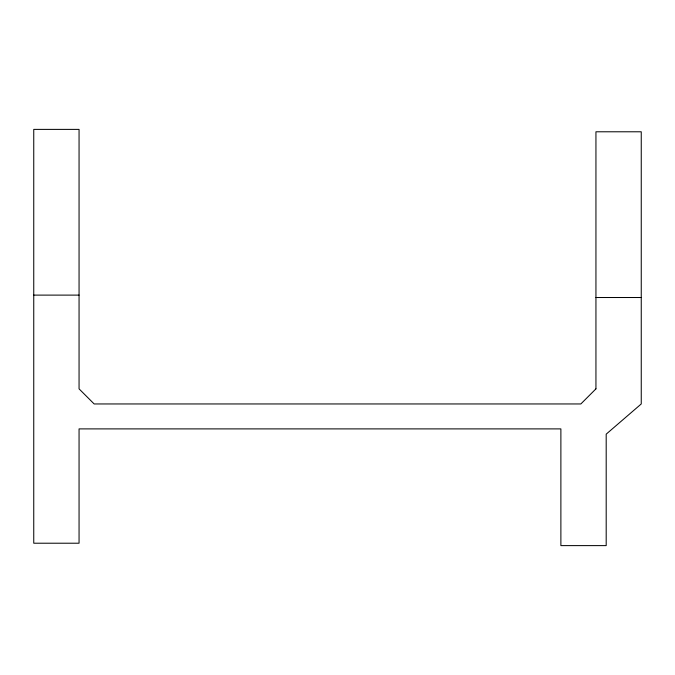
<?xml version="1.0" encoding="UTF-8"?>
<svg xmlns="http://www.w3.org/2000/svg" width="675" height="675" viewBox="0 0 675 675"><rect width="100%" height="100%" fill="white"/><g stroke="black" fill="none" stroke-linecap="round" stroke-linejoin="round"><path stroke-width="1.01" d="M33.75 295.11L79.059 295.11M595.941 297.515L641.25 297.515M595.941 388.859L580.837 403.954L94.162 403.954L79.059 388.859L79.059 129.389L33.75 129.389L33.75 543.215L79.059 543.215L79.059 428.895L560.883 428.895L560.883 545.611L606.192 545.611L606.192 434.16L641.25 403.954L641.25 131.785L595.941 131.785L595.941 388.859"/></g></svg>
